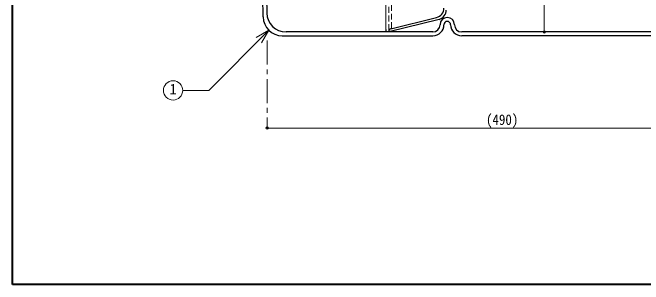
# Model space of a CAD drawing. Units: millimetres at full size, sheet at 1:5; details may follow other scales. Extents: x -1060 to 965, y -710 to 695.
# Drawn here: x -1060 to -403, y -710 to -427 of the extents above; entities that cross this region are included whole.
import ezdxf
from ezdxf.enums import TextEntityAlignment as Align

# ---------------------------------------------------------------- set-up
doc = ezdxf.new("R2010")
doc.units = ezdxf.units.MM
doc.header["$LTSCALE"] = 5
doc.header["$PDMODE"] = 32
doc.header["$PDSIZE"] = 2.5
doc.linetypes.add('CHAIN1', pattern=[8, 5, -1, 1, -1])
doc.linetypes.add('DASHED1', pattern=[1.8, 1.2, -0.6])
doc.layers.add('0-0____1', color=7, linetype='Continuous', lineweight=18)
doc.styles.add('ＭＳ ゴシック', font='')
doc.styles.get('ＭＳ ゴシック').set_extended_font_data('MS Gothic')

msp = doc.modelspace()

# ---------------------------------------------------------------- linework, layer by layer
at = {"layer": '0-0____1', "color": 1, "lineweight": 40}
for p, q in [((-1059.952, -709.711), (-1059.952, 695.289)), ((965.048, -709.711), (-1059.952, -709.711))]:
    msp.add_line(p, q, dxfattribs=at)
at = {"layer": '0-0____1', "color": 5, "lineweight": 25}
for p, q in [((-799.214, -431.545), (-802.823, -214.956)), ((-798.835, -214.211), (-795.28, -427.545)), ((-666.18, -444.066), (-618.527, -432.153)), ((-616.027, -434.105), (-668.452, -447.211)), ((-671.452, -444.671), (-671.452, -447.211)), ((-779.216, -451.211), (-622.452, -451.211)), ((-622.452, -447.211), (-775.282, -447.211)), ((-324.621, -447.211), (-592.452, -447.211)), ((-320.687, -451.211), (-592.452, -451.211))]:
    msp.add_line(p, q, dxfattribs=at)
at = {"layer": '0-0____1', "color": 4, "linetype": 'DASHED1', "lineweight": 9}
for p, q in [((-665.452, -347.211), (-665.452, -446.461)), ((-668.452, -367.211), (-668.452, -447.13))]:
    msp.add_line(p, q, dxfattribs=at)
at = {"layer": '0-0____1', "color": 4, "lineweight": 9}
for p, q in [((-671.452, -367.211), (-671.452, -444.671)), ((-506.452, -392.211), (-506.452, -447.211)), ((-794.952, -547.211), (-304.952, -547.211))]:
    msp.add_line(p, q, dxfattribs=at)
at = {"layer": '0-0____1'}
for p, q in [((-793.24, -445.471), (-855.763, -507.993)), ((-793.24, -445.471), (-806.231, -452.971)), ((-793.24, -445.471), (-800.74, -458.461)), ((-855.763, -507.993), (-882.909, -507.993))]:
    msp.add_line(p, q, dxfattribs=at)
at = {"layer": '0-0____1', "color": 4, "linetype": 'CHAIN1', "lineweight": 9}
msp.add_line((-794.952, -456.211), (-794.952, -547.211), dxfattribs=at)
at = {"layer": '0-0____1'}
msp.add_circle((-892.909, -507.993), 10, dxfattribs=at)
at = {"layer": '0-0____1', "color": 5, "lineweight": 25}
for centre, radius, start, end in [((-620.952, -422.452), 10, 284.03624, 0), ((-618.452, -424.403), 10, 284.03624, 0), ((-779.216, -431.211), 20, 180.95484, 270), ((-775.282, -427.211), 20, 180.95484, 270), ((-607.452, -439.711), 7.5, 0, 180), ((-622.452, -439.711), 7.5, 270, 0), ((-622.452, -439.711), 11.5, 270, 0), ((-607.452, -439.711), 3.5, 0, 180), ((-592.452, -439.711), 11.5, 180, 270), ((-592.452, -439.711), 7.5, 180, 270), ((-665.452, -446.977), 3, 104.03624, 180)]:
    msp.add_arc(centre, radius, start, end, dxfattribs=at)
at = {"layer": '0-0____1', "color": 1}
for p in [(-506.452, -447.211), (-794.952, -547.211)]:
    msp.add_point(p, dxfattribs=at)

# ---------------------------------------------------------------- texts
at = {"layer": '0-0____1', "style": 'ＭＳ ゴシック'}
msp.add_text('1', height=11, dxfattribs=at).set_placement((-896.659, -515.493), align=Align.BOTTOM_LEFT)
at = {"layer": '0-0____1', "style": 'ＭＳ ゴシック', "width": 0.9}
msp.add_text('(490)', height=11, dxfattribs=at).set_placement((-567.139, -547.211), align=Align.BOTTOM_LEFT)

doc.saveas('drawing.dxf')
